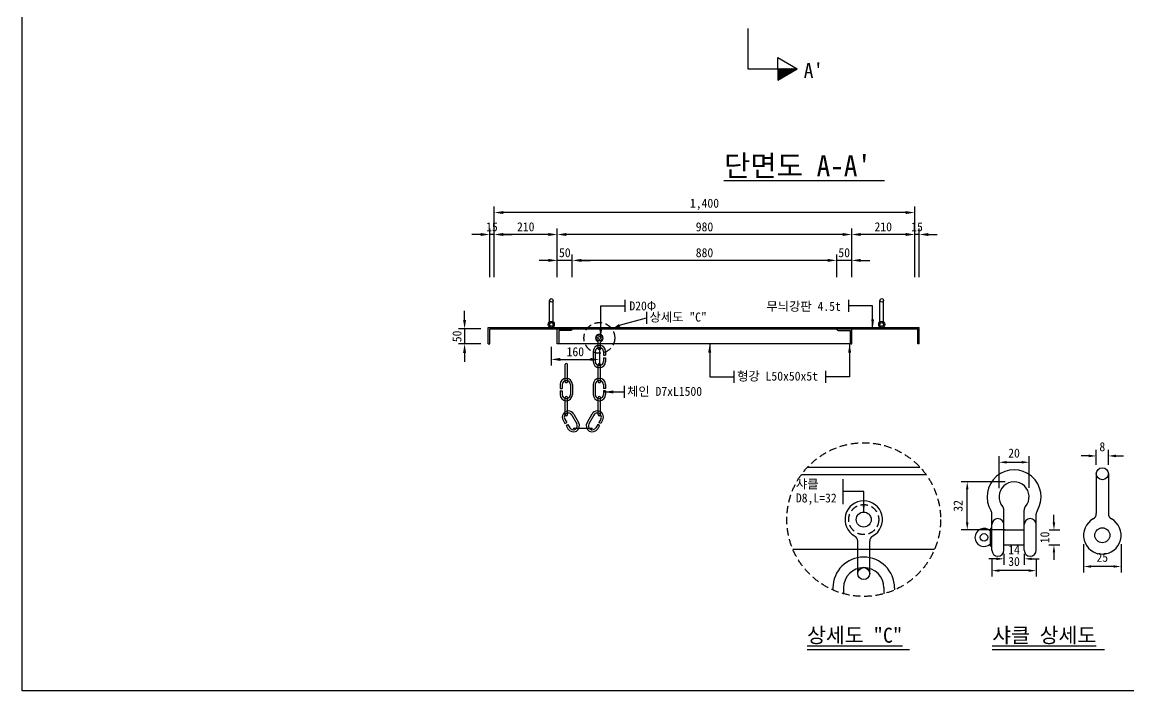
# Model space of a CAD drawing. Header units: millimetres. Extents: x 0 to 7960, y 0 to 5160.
# Drawn here: x 0 to 3684, y 0 to 2226 of the extents above; entities that cross this region are included whole.
import ezdxf

# ---------------------------------------------------------------- set-up
doc = ezdxf.new("R2010")
doc.units = ezdxf.units.MM
doc.header["$LTSCALE"] = 100
doc.linetypes.add('HIDDEN', pattern=[0.375, 0.25, -0.125])
for name, color, linetype in [('ED-DIMS', 1, 'Continuous'), ('ED-LEAL', 1, 'Continuous'), ('ED-LEAT', 3, 'Continuous'), ('ED-NEWC', 4, 'Continuous'), ('ED-STEL', 4, 'Continuous'), ('ED-TEX1', 6, 'Continuous'), ('TI-LEAL', 1, 'Continuous'), ('TN-TEXT', 3, 'Continuous'), ('TT-TEXT', 3, 'Continuous')]:
    doc.layers.add(name, color=color, linetype=linetype)
doc.layers.add('EX-PAPR', color=2, linetype='Continuous', plot=False)
doc.styles.get("Standard").update_dxf_attribs({"font": 'GulimChe.ttf'})
doc.styles.add('굴림', font='GulimChe.ttf')
doc.styles.add('굴림체', font='GulimChe.ttf')
doc.dimstyles.new('dim_st', dxfattribs={"dimtxt": 2.5, "dimasz": 2.5, "dimexe": 2, "dimexo": 3, "dimgap": 1, "dimtad": 1, "dimdec": 0, "dimrnd": 1, "dimzin": 0, "dimdsep": 46, "dimlunit": 6, "dimtxsty": '굴림체', "dimcen": -1, "dimclrd": 1, "dimclre": 1, "dimclrt": 3, "dimadec": 0, "dimazin": 0, "dimtfac": 1, "dimtdec": 0, "dimtix": 1, "dimtofl": 0, "dimtmove": 2, "dimatfit": 3, "dimfxl": 0, "dimtolj": 1, "dimtzin": 0, "dimarcsym": 0})
doc.dimstyles.new('ISO-25', dxfattribs={"dimtxt": 2.5, "dimasz": 2.5, "dimexe": 1.25, "dimexo": 0.625, "dimtad": 1, "dimtxsty": 'Standard', "dimcen": 2.5, "dimadec": 0, "dimazin": 0, "dimtfac": 1, "dimtmove": 0, "dimatfit": 3, "dimfxl": 0, "dimarcsym": 0})
doc.dimstyles.new('사본 dim_st', dxfattribs={"dimscale": 10, "dimtxt": 3, "dimasz": 2.5, "dimexe": 2, "dimexo": 3, "dimgap": 1.5, "dimtad": 1, "dimdec": 0, "dimlfac": 0.2, "dimrnd": 0.01, "dimzin": 0, "dimdsep": 46, "dimlunit": 6, "dimtxsty": '굴림체', "dimcen": -2, "dimclrd": 1, "dimclre": 1, "dimclrt": 3, "dimadec": 0, "dimazin": 0, "dimtfac": 1, "dimtdec": 0, "dimtix": 1, "dimtofl": 0, "dimtmove": 2, "dimatfit": 3, "dimfxl": 0, "dimtolj": 1, "dimtzin": 0, "dimarcsym": 0})

# ---------------------------------------------------------------- blocks, each defined once
blk = doc.blocks.new('*X0')
at = {"color": 0}
for p, q in [((675.67, 391.94), (675.7, 391.97)), ((675.67, 391.76), (675.81, 391.91)), ((675.67, 391.59), (675.92, 391.84)), ((675.67, 391.41), (676.04, 391.78)), ((675.67, 391.23), (676.15, 391.71)), ((675.67, 391.06), (676.26, 391.65)), ((675.67, 390.88), (676.37, 391.58)), ((675.67, 390.7), (676.48, 391.52)), ((675.67, 390.53), (676.6, 391.46)), ((675.67, 390.35), (676.71, 391.39)), ((675.67, 390.17), (676.82, 391.33)), ((675.8, 390.13), (676.93, 391.26)), ((675.97, 390.13), (677.04, 391.2)), ((676.15, 390.13), (677.16, 391.13)), ((676.33, 390.13), (677.27, 391.07)), ((676.5, 390.13), (677.38, 391)), ((676.68, 390.13), (677.49, 390.94)), ((676.86, 390.13), (677.6, 390.87)), ((677.03, 390.13), (677.72, 390.81)), ((677.21, 390.13), (677.83, 390.74)), ((677.39, 390.13), (677.94, 390.68)), ((677.56, 390.13), (678.05, 390.61)), ((677.74, 390.13), (678.17, 390.55)), ((677.92, 390.13), (678.28, 390.48)), ((678.1, 390.13), (678.39, 390.42)), ((678.27, 390.13), (678.5, 390.36)), ((678.45, 390.13), (678.61, 390.29)), ((678.63, 390.13), (678.73, 390.23)), ((678.8, 390.13), (678.84, 390.16))]:
    blk.add_line(p, q, dxfattribs=at)
blk = doc.blocks.new('*D1')
at = {"layer": 'Defpoints', "color": 0}
for p in [(2971.4, 1519.4), (2971.4, 1347.3), (2986.4, 1347.3)]:
    blk.add_point(p, dxfattribs=at)
at = {"layer": 'ED-DIMS', "color": 1, "lineweight": -2}
for p, q in [((2941.4, 1519.4), (2911.4, 1519.4)), ((2971.4, 1377.3), (2971.4, 1539.4)), ((2986.4, 1519.4), (2971.4, 1519.4)), ((2986.4, 1377.3), (2986.4, 1539.4)), ((3016.4, 1519.4), (3046.4, 1519.4))]:
    blk.add_line(p, q, dxfattribs=at)
at = {"layer": 'ED-DIMS', "color": 1}
for points in [[(2941.4, 1524.4), (2941.4, 1514.4), (2971.4, 1519.4)], [(3016.4, 1524.4), (3016.4, 1514.4), (2986.4, 1519.4)]]:
    blk.add_solid(points, dxfattribs=at)
at = {"layer": 'ED-DIMS', "color": 3, "insert": (2978.9, 1544.8), "char_height": 30, "attachment_point": 5, "style": '굴림체'}
blk.add_mtext('\\A1;15', dxfattribs=at)
blk = doc.blocks.new('*D2')
at = {"layer": 'Defpoints', "color": 0}
for p in [(2761.4, 1519.4), (2761.4, 1347.3), (2971.4, 1347.3)]:
    blk.add_point(p, dxfattribs=at)
at = {"layer": 'ED-DIMS', "color": 1, "lineweight": -2}
for p, q in [((2761.4, 1377.3), (2761.4, 1539.4)), ((2941.4, 1519.4), (2791.4, 1519.4)), ((2971.4, 1377.3), (2971.4, 1539.4))]:
    blk.add_line(p, q, dxfattribs=at)
at = {"layer": 'ED-DIMS', "color": 1}
for points in [[(2791.4, 1524.4), (2791.4, 1514.4), (2761.4, 1519.4)], [(2941.4, 1524.4), (2941.4, 1514.4), (2971.4, 1519.4)]]:
    blk.add_solid(points, dxfattribs=at)
at = {"layer": 'ED-DIMS', "color": 3, "insert": (2866.4, 1544.8), "char_height": 30, "attachment_point": 5, "style": '굴림체'}
blk.add_mtext('\\A1;210', dxfattribs=at)
blk = doc.blocks.new('*D3')
at = {"layer": 'Defpoints', "color": 0}
for p in [(1781.4, 1519.4), (1781.4, 1347.3), (2761.4, 1347.3)]:
    blk.add_point(p, dxfattribs=at)
at = {"layer": 'ED-DIMS', "color": 1, "lineweight": -2}
for p, q in [((1781.4, 1377.3), (1781.4, 1539.4)), ((2731.4, 1519.4), (1811.4, 1519.4)), ((2761.4, 1377.3), (2761.4, 1539.4))]:
    blk.add_line(p, q, dxfattribs=at)
at = {"layer": 'ED-DIMS', "color": 1}
for points in [[(1811.4, 1524.4), (1811.4, 1514.4), (1781.4, 1519.4)], [(2731.4, 1524.4), (2731.4, 1514.4), (2761.4, 1519.4)]]:
    blk.add_solid(points, dxfattribs=at)
at = {"layer": 'ED-DIMS', "color": 3, "insert": (2271.4, 1544.7), "char_height": 30, "attachment_point": 5, "style": '굴림체'}
blk.add_mtext('\\A1;980', dxfattribs=at)
blk = doc.blocks.new('*D4')
at = {"layer": 'Defpoints', "color": 0}
for p in [(1571.4, 1519.4), (1571.4, 1347.3), (1781.4, 1347.3)]:
    blk.add_point(p, dxfattribs=at)
at = {"layer": 'ED-DIMS', "color": 1, "lineweight": -2}
for p, q in [((1571.4, 1377.3), (1571.4, 1539.4)), ((1751.4, 1519.4), (1601.4, 1519.4)), ((1781.4, 1377.3), (1781.4, 1539.4))]:
    blk.add_line(p, q, dxfattribs=at)
at = {"layer": 'ED-DIMS', "color": 1}
for points in [[(1601.4, 1524.4), (1601.4, 1514.4), (1571.4, 1519.4)], [(1751.4, 1524.4), (1751.4, 1514.4), (1781.4, 1519.4)]]:
    blk.add_solid(points, dxfattribs=at)
at = {"layer": 'ED-DIMS', "color": 3, "insert": (1676.4, 1544.8), "char_height": 30, "attachment_point": 5, "style": '굴림체'}
blk.add_mtext('\\A1;210', dxfattribs=at)
blk = doc.blocks.new('*D5')
at = {"layer": 'Defpoints', "color": 0}
for p in [(1556.4, 1519.4), (1556.4, 1347.3), (1571.4, 1347.3)]:
    blk.add_point(p, dxfattribs=at)
at = {"layer": 'ED-DIMS', "color": 1, "lineweight": -2}
for p, q in [((1526.4, 1519.4), (1496.4, 1519.4)), ((1556.4, 1377.3), (1556.4, 1539.4)), ((1571.4, 1519.4), (1556.4, 1519.4)), ((1571.4, 1377.3), (1571.4, 1539.4)), ((1601.4, 1519.4), (1631.4, 1519.4))]:
    blk.add_line(p, q, dxfattribs=at)
at = {"layer": 'ED-DIMS', "color": 1}
for points in [[(1526.4, 1524.4), (1526.4, 1514.4), (1556.4, 1519.4)], [(1601.4, 1524.4), (1601.4, 1514.4), (1571.4, 1519.4)]]:
    blk.add_solid(points, dxfattribs=at)
at = {"layer": 'ED-DIMS', "color": 3, "insert": (1563.9, 1544.8), "char_height": 30, "attachment_point": 5, "style": '굴림체'}
blk.add_mtext('\\A1;15', dxfattribs=at)
blk = doc.blocks.new('*D6')
at = {"layer": 'Defpoints', "color": 0}
for p in [(1571.4, 1592.4), (1571.4, 1347.3), (2971.4, 1347.3)]:
    blk.add_point(p, dxfattribs=at)
at = {"layer": 'ED-DIMS', "color": 1, "lineweight": -2}
for p, q in [((1571.4, 1377.3), (1571.4, 1612.4)), ((2941.4, 1592.4), (1601.4, 1592.4)), ((2971.4, 1377.3), (2971.4, 1612.4))]:
    blk.add_line(p, q, dxfattribs=at)
at = {"layer": 'ED-DIMS', "color": 1}
for points in [[(1601.4, 1597.4), (1601.4, 1587.4), (1571.4, 1592.4)], [(2941.4, 1597.4), (2941.4, 1587.4), (2971.4, 1592.4)]]:
    blk.add_solid(points, dxfattribs=at)
at = {"layer": 'ED-DIMS', "color": 3, "insert": (2271.4, 1619.7), "char_height": 30, "attachment_point": 5, "style": '굴림체'}
blk.add_mtext('\\A1;1,400', dxfattribs=at)
blk = doc.blocks.new('*D7')
at = {"layer": 'Defpoints', "color": 0}
for p in [(2711.4, 1433.2), (2711.4, 1347.3), (2761.4, 1347.3)]:
    blk.add_point(p, dxfattribs=at)
at = {"layer": 'ED-DIMS', "color": 1, "lineweight": -2}
for p, q in [((2711.4, 1377.3), (2711.4, 1453.2)), ((2761.4, 1377.3), (2761.4, 1453.2)), ((2681.4, 1433.2), (2651.4, 1433.2)), ((2761.4, 1433.2), (2711.4, 1433.2)), ((2791.4, 1433.2), (2821.4, 1433.2))]:
    blk.add_line(p, q, dxfattribs=at)
at = {"layer": 'ED-DIMS', "color": 1}
for points in [[(2681.4, 1438.2), (2681.4, 1428.2), (2711.4, 1433.2)], [(2791.4, 1438.2), (2791.4, 1428.2), (2761.4, 1433.2)]]:
    blk.add_solid(points, dxfattribs=at)
at = {"layer": 'ED-DIMS', "color": 3, "insert": (2736.4, 1458.6), "char_height": 30, "attachment_point": 5, "style": '굴림체'}
blk.add_mtext('\\A1;50', dxfattribs=at)
blk = doc.blocks.new('*D8')
at = {"layer": 'Defpoints', "color": 0}
for p in [(1831.4, 1433.2), (1831.4, 1347.3), (2711.4, 1347.3)]:
    blk.add_point(p, dxfattribs=at)
at = {"layer": 'ED-DIMS', "color": 1, "lineweight": -2}
for p, q in [((1831.4, 1377.3), (1831.4, 1453.2)), ((2711.4, 1377.3), (2711.4, 1453.2)), ((2681.4, 1433.2), (1861.4, 1433.2))]:
    blk.add_line(p, q, dxfattribs=at)
at = {"layer": 'ED-DIMS', "color": 1}
for points in [[(1861.4, 1438.2), (1861.4, 1428.2), (1831.4, 1433.2)], [(2681.4, 1438.2), (2681.4, 1428.2), (2711.4, 1433.2)]]:
    blk.add_solid(points, dxfattribs=at)
at = {"layer": 'ED-DIMS', "color": 3, "insert": (2271.4, 1458.6), "char_height": 30, "attachment_point": 5, "style": '굴림체'}
blk.add_mtext('\\A1;880', dxfattribs=at)
blk = doc.blocks.new('*D9')
at = {"layer": 'Defpoints', "color": 0}
for p in [(1781.4, 1433.2), (1781.4, 1347.3), (1831.4, 1347.3)]:
    blk.add_point(p, dxfattribs=at)
at = {"layer": 'ED-DIMS', "color": 1, "lineweight": -2}
for p, q in [((1781.4, 1377.3), (1781.4, 1453.2)), ((1831.4, 1377.3), (1831.4, 1453.2)), ((1751.4, 1433.2), (1721.4, 1433.2)), ((1831.4, 1433.2), (1781.4, 1433.2)), ((1861.4, 1433.2), (1891.4, 1433.2))]:
    blk.add_line(p, q, dxfattribs=at)
at = {"layer": 'ED-DIMS', "color": 1}
for points in [[(1751.4, 1438.2), (1751.4, 1428.2), (1781.4, 1433.2)], [(1861.4, 1438.2), (1861.4, 1428.2), (1831.4, 1433.2)]]:
    blk.add_solid(points, dxfattribs=at)
at = {"layer": 'ED-DIMS', "color": 3, "insert": (1806.4, 1458.6), "char_height": 30, "attachment_point": 5, "style": '굴림체'}
blk.add_mtext('\\A1;50', dxfattribs=at)
blk = doc.blocks.new('*D10')
at = {"layer": 'Defpoints', "color": 0}
for p in [(1556.4, 1205.1), (1472.8, 1155.1), (1556.4, 1155.1)]:
    blk.add_point(p, dxfattribs=at)
at = {"layer": 'ED-DIMS', "color": 1, "lineweight": -2}
for p, q in [((1472.8, 1235.1), (1472.8, 1265.1)), ((1526.4, 1205.1), (1452.8, 1205.1)), ((1472.8, 1205.1), (1472.8, 1155.1)), ((1526.4, 1155.1), (1452.8, 1155.1)), ((1472.8, 1125.1), (1472.8, 1095.1))]:
    blk.add_line(p, q, dxfattribs=at)
at = {"layer": 'ED-DIMS', "color": 1}
for points in [[(1467.8, 1235.1), (1477.8, 1235.1), (1472.8, 1205.1)], [(1467.8, 1125.1), (1477.8, 1125.1), (1472.8, 1155.1)]]:
    blk.add_solid(points, dxfattribs=at)
at = {"layer": 'ED-DIMS', "color": 3, "insert": (1447.5, 1180.1), "char_height": 30, "attachment_point": 5, "rotation": 90, "style": '굴림체'}
blk.add_mtext('\\A1;50', dxfattribs=at)
blk = doc.blocks.new('*D11')
at = {"layer": 'Defpoints', "color": 0}
for p in [(1761.4, 1175.1), (1921.4, 1175.1), (1921.4, 1103.5)]:
    blk.add_point(p, dxfattribs=at)
at = {"layer": 'ED-DIMS', "color": 1, "lineweight": -2}
for p, q in [((1761.4, 1145.1), (1761.4, 1083.5)), ((1921.4, 1145.1), (1921.4, 1083.5)), ((1791.4, 1103.5), (1891.4, 1103.5))]:
    blk.add_line(p, q, dxfattribs=at)
at = {"layer": 'ED-DIMS', "color": 1}
for points in [[(1791.4, 1108.5), (1791.4, 1098.5), (1761.4, 1103.5)], [(1891.4, 1108.5), (1891.4, 1098.5), (1921.4, 1103.5)]]:
    blk.add_solid(points, dxfattribs=at)
at = {"layer": 'ED-DIMS', "color": 3, "insert": (1841.4, 1128.9), "char_height": 30, "attachment_point": 5, "style": '굴림체'}
blk.add_mtext('\\A1;160', dxfattribs=at)
blk = doc.blocks.new('*D108')
at = {"layer": 'Defpoints', "color": 0}
for p in [(3351.8, 761.1), (3251.8, 645), (3351.8, 645.9)]:
    blk.add_point(p, dxfattribs=at)
at = {"layer": 'ED-DIMS', "color": 1, "lineweight": -2}
for p, q in [((3251.8, 675), (3251.8, 781.1)), ((3351.8, 675.9), (3351.8, 781.1)), ((3276.8, 761.1), (3326.8, 761.1))]:
    blk.add_line(p, q, dxfattribs=at)
at = {"layer": 'ED-DIMS', "color": 1}
for points in [[(3276.8, 765.3), (3276.8, 756.9), (3251.8, 761.1)], [(3326.8, 765.3), (3326.8, 756.9), (3351.8, 761.1)]]:
    blk.add_solid(points, dxfattribs=at)
at = {"layer": 'ED-DIMS', "color": 3, "insert": (3301.8, 791.4), "char_height": 30, "attachment_point": 5, "style": '굴림체'}
blk.add_mtext('\\A1;20', dxfattribs=at)
blk = doc.blocks.new('*D109')
at = {"layer": 'Defpoints', "color": 0}
for p in [(3351.8, 761.1), (3251.8, 645), (3351.8, 645.9)]:
    blk.add_point(p, dxfattribs=at)
at = {"layer": 'ED-DIMS', "color": 1, "lineweight": -2}
for p, q in [((3251.8, 675), (3251.8, 781.1)), ((3351.8, 675.9), (3351.8, 781.1)), ((3276.8, 761.1), (3326.8, 761.1))]:
    blk.add_line(p, q, dxfattribs=at)
at = {"layer": 'ED-DIMS', "color": 1}
for points in [[(3276.8, 765.3), (3276.8, 756.9), (3251.8, 761.1)], [(3326.8, 765.3), (3326.8, 756.9), (3351.8, 761.1)]]:
    blk.add_solid(points, dxfattribs=at)
at = {"layer": 'ED-DIMS', "color": 3, "insert": (3301.8, 791.4), "char_height": 30, "attachment_point": 5, "style": '굴림체'}
blk.add_mtext('\\A1;20', dxfattribs=at)
blk = doc.blocks.new('*D110')
at = {"layer": 'Defpoints', "color": 0}
for p in [(3146, 695.9), (3301.8, 695.9), (3302.7, 535.9)]:
    blk.add_point(p, dxfattribs=at)
at = {"layer": 'ED-DIMS', "color": 1, "lineweight": -2}
for p, q in [((3271.8, 695.9), (3126, 695.9)), ((3146, 560.9), (3146, 670.9)), ((3272.7, 535.9), (3126, 535.9))]:
    blk.add_line(p, q, dxfattribs=at)
at = {"layer": 'ED-DIMS', "color": 1}
for points in [[(3141.8, 670.9), (3150.1, 670.9), (3146, 695.9)], [(3141.8, 560.9), (3150.1, 560.9), (3146, 535.9)]]:
    blk.add_solid(points, dxfattribs=at)
at = {"layer": 'ED-DIMS', "color": 3, "insert": (3115.6, 615.9), "char_height": 30, "attachment_point": 5, "rotation": 90, "style": '굴림체'}
blk.add_mtext('\\A1;32', dxfattribs=at)
blk = doc.blocks.new('*D111')
at = {"layer": 'Defpoints', "color": 0}
for p in [(3388.3, 535.9), (3387.3, 485.9), (3434.6, 485.9)]:
    blk.add_point(p, dxfattribs=at)
at = {"layer": 'ED-DIMS', "color": 1, "lineweight": -2}
for p, q in [((3434.6, 560.9), (3434.6, 585.9)), ((3418.3, 535.9), (3454.6, 535.9)), ((3417.3, 485.9), (3454.6, 485.9)), ((3434.6, 460.9), (3434.6, 435.9))]:
    blk.add_line(p, q, dxfattribs=at)
at = {"layer": 'ED-DIMS', "color": 1}
for points in [[(3430.4, 560.9), (3438.8, 560.9), (3434.6, 535.9)], [(3430.4, 460.9), (3438.8, 460.9), (3434.6, 485.9)]]:
    blk.add_solid(points, dxfattribs=at)
at = {"layer": 'ED-DIMS', "color": 3, "insert": (3404.2, 510.9), "char_height": 30, "attachment_point": 5, "rotation": 90, "style": '굴림체'}
blk.add_mtext('\\A1;10', dxfattribs=at)
blk = doc.blocks.new('*D112')
at = {"layer": 'Defpoints', "color": 0}
for p in [(3268.1, 485.9), (3335.6, 485.9), (3268.1, 439.6)]:
    blk.add_point(p, dxfattribs=at)
at = {"layer": 'ED-DIMS', "color": 1, "lineweight": -2}
for p, q in [((3268.1, 455.9), (3268.1, 419.6)), ((3335.6, 455.9), (3335.6, 419.6)), ((3243.1, 439.6), (3218.1, 439.6)), ((3360.6, 439.6), (3385.6, 439.6))]:
    blk.add_line(p, q, dxfattribs=at)
at = {"layer": 'ED-DIMS', "color": 1}
for points in [[(3243.1, 443.7), (3243.1, 435.4), (3268.1, 439.6)], [(3360.6, 443.7), (3360.6, 435.4), (3335.6, 439.6)]]:
    blk.add_solid(points, dxfattribs=at)
at = {"layer": 'ED-DIMS', "color": 3, "insert": (3301.8, 470), "char_height": 30, "attachment_point": 5, "style": '굴림체'}
blk.add_mtext('\\A1;14', dxfattribs=at)
blk = doc.blocks.new('*D113')
at = {"layer": 'Defpoints', "color": 0}
for p in [(3228.1, 468.4), (3375.6, 468.4), (3228.1, 400.3)]:
    blk.add_point(p, dxfattribs=at)
at = {"layer": 'ED-DIMS', "color": 1, "lineweight": -2}
for p, q in [((3228.1, 438.4), (3228.1, 380.3)), ((3375.6, 438.4), (3375.6, 380.3)), ((3350.6, 400.3), (3253.1, 400.3))]:
    blk.add_line(p, q, dxfattribs=at)
at = {"layer": 'ED-DIMS', "color": 1}
for points in [[(3253.1, 404.5), (3253.1, 396.1), (3228.1, 400.3)], [(3350.6, 404.5), (3350.6, 396.1), (3375.6, 400.3)]]:
    blk.add_solid(points, dxfattribs=at)
at = {"layer": 'ED-DIMS', "color": 3, "insert": (3301.8, 430.6), "char_height": 30, "attachment_point": 5, "style": '굴림체'}
blk.add_mtext('\\A1;30', dxfattribs=at)
blk = doc.blocks.new('*D114')
at = {"layer": 'Defpoints', "color": 0}
for p in [(3533.2, 517.9), (3658.2, 517.9), (3533.2, 414.1)]:
    blk.add_point(p, dxfattribs=at)
at = {"layer": 'ED-DIMS', "color": 1, "lineweight": -2}
for p, q in [((3533.2, 487.9), (3533.2, 394.1)), ((3658.2, 487.9), (3658.2, 394.1)), ((3633.2, 414.1), (3558.2, 414.1))]:
    blk.add_line(p, q, dxfattribs=at)
at = {"layer": 'ED-DIMS', "color": 1}
for points in [[(3558.2, 418.2), (3558.2, 409.9), (3533.2, 414.1)], [(3633.2, 418.2), (3633.2, 409.9), (3658.2, 414.1)]]:
    blk.add_solid(points, dxfattribs=at)
at = {"layer": 'ED-DIMS', "color": 3, "insert": (3595.7, 444.4), "char_height": 30, "attachment_point": 5, "style": '굴림체'}
blk.add_mtext('\\A1;25', dxfattribs=at)
blk = doc.blocks.new('*D115')
at = {"layer": 'Defpoints', "color": 0}
for p in [(3615.7, 782.2), (3575.7, 722.9), (3615.7, 722.9)]:
    blk.add_point(p, dxfattribs=at)
at = {"layer": 'ED-DIMS', "color": 1, "lineweight": -2}
for p, q in [((3550.7, 782.2), (3525.7, 782.2)), ((3575.7, 752.9), (3575.7, 802.2)), ((3615.7, 752.9), (3615.7, 802.2)), ((3640.7, 782.2), (3665.7, 782.2))]:
    blk.add_line(p, q, dxfattribs=at)
at = {"layer": 'ED-DIMS', "color": 1}
for points in [[(3550.7, 786.4), (3550.7, 778), (3575.7, 782.2)], [(3640.7, 786.4), (3640.7, 778), (3615.7, 782.2)]]:
    blk.add_solid(points, dxfattribs=at)
at = {"layer": 'ED-DIMS', "color": 3, "insert": (3595.7, 812.5), "char_height": 30, "attachment_point": 5, "style": '굴림체'}
blk.add_mtext('\\A1;8', dxfattribs=at)
blk = doc.blocks.new('*D116')
at = {"layer": 'Defpoints', "color": 0}
for p in [(3615.7, 782.2), (3575.7, 722.9), (3615.7, 722.9)]:
    blk.add_point(p, dxfattribs=at)
at = {"layer": 'ED-DIMS', "color": 1, "lineweight": -2}
for p, q in [((3550.7, 782.2), (3525.7, 782.2)), ((3575.7, 752.9), (3575.7, 802.2)), ((3615.7, 752.9), (3615.7, 802.2)), ((3640.7, 782.2), (3665.7, 782.2))]:
    blk.add_line(p, q, dxfattribs=at)
at = {"layer": 'ED-DIMS', "color": 1}
for points in [[(3550.7, 786.4), (3550.7, 778), (3575.7, 782.2)], [(3640.7, 786.4), (3640.7, 778), (3615.7, 782.2)]]:
    blk.add_solid(points, dxfattribs=at)
at = {"layer": 'ED-DIMS', "color": 3, "insert": (3595.7, 812.5), "char_height": 30, "attachment_point": 5, "style": '굴림체'}
blk.add_mtext('\\A1;8', dxfattribs=at)

msp = doc.modelspace()

# ---------------------------------------------------------------- linework, layer by layer
at = {"layer": 'ED-LEAL'}
for p, q in [((2416.1, 2205.4), (2416.1, 2071)), ((2416.1, 2071), (2515.7, 2071)), ((2515.7, 2071), (2580.3, 2071)), ((2006, 1301.7), (2006, 1261.7)), ((2751.1, 1301.7), (2751.1, 1261.7)), ((2368.8, 1065.8), (2368.8, 1025.8)), ((2674.5, 1065.8), (2674.5, 1025.8)), ((2004.3, 1015.1), (2004.3, 975.1)), ((2004.3, 1015.1), (2004.3, 975.1)), ((2004.3, 1015.1), (2004.3, 975.1)), ((2731.8, 705.1), (2731.8, 622.1))]:
    msp.add_line(p, q, dxfattribs=at)
for points in [[(2515.7, 2108.4), (2580.3, 2071)], [(2515.7, 2071), (2515.7, 2108.4)], [(2515.7, 2071), (2515.7, 2033.7)], [(2515.7, 2033.7), (2580.3, 2071)]]:
    msp.add_lwpolyline(points, dxfattribs=at)
at = {"layer": 'ED-LEAL', "linetype": 'HIDDEN'}
for centre, radius in [((1921.4, 1175.1), 51.2), ((2801.4, 570.3), 255.8)]:
    msp.add_circle(centre, radius, dxfattribs=at)
at = {"layer": 'ED-NEWC'}
for p, q in [((1755.4, 1220), (1755.4, 1300)), ((1767.4, 1220), (1767.4, 1300)), ((2855.4, 1220), (2855.4, 1300)), ((2867.4, 1220), (2867.4, 1300)), ((1551.4, 1210.1), (2986.4, 1210.1)), ((1551.4, 1155.1), (1551.4, 1210.1)), ((1556.4, 1205.1), (2981.4, 1205.1)), ((1556.4, 1155.1), (1556.4, 1205.1)), ((2981.4, 1155.1), (2981.4, 1205.1)), ((2986.4, 1155.1), (2986.4, 1210.1)), ((1551.4, 1155.1), (1556.4, 1155.1)), ((2761.4, 1155.1), (1781.4, 1155.1)), ((2986.4, 1155.1), (2981.4, 1155.1)), ((1900.9, 1129.6), (1900.9, 1096.6)), ((1907.9, 1129.6), (1907.9, 1096.6)), ((1934.9, 1129.6), (1934.9, 1117.1)), ((1934.9, 1117.1), (1941.9, 1117.1)), ((1934.9, 1109.1), (1934.9, 1096.6)), ((1934.9, 1109.1), (1941.9, 1109.1)), ((1941.9, 1129.6), (1941.9, 1117.1)), ((1941.9, 1109.1), (1941.9, 1096.6)), ((1807.9, 1029.6), (1807.9, 1086.6)), ((1814.9, 1029.6), (1814.9, 1086.6)), ((1917.9, 1029.6), (1917.9, 1086.6)), ((1924.9, 1029.6), (1924.9, 1086.6)), ((1790.9, 1019.6), (1790.9, 1007.1)), ((1790.9, 1007.1), (1797.9, 1007.1)), ((1790.9, 999.1), (1797.9, 999.1)), ((1790.9, 999.1), (1790.9, 986.6)), ((1797.9, 1019.6), (1797.9, 1007.1)), ((1797.9, 999.1), (1797.9, 986.6)), ((1824.9, 1019.6), (1824.9, 986.6)), ((1831.9, 1019.6), (1831.9, 986.6)), ((1900.9, 1019.6), (1900.9, 986.6)), ((1907.9, 1019.6), (1907.9, 986.6)), ((1934.9, 1019.6), (1934.9, 1007.1)), ((1941.9, 1007.1), (1934.9, 1007.1)), ((1934.9, 999.1), (1934.9, 986.6)), ((1941.9, 999.1), (1934.9, 999.1)), ((1941.9, 1019.6), (1941.9, 1007.1)), ((1941.9, 999.1), (1941.9, 986.6)), ((1807.9, 919.6), (1807.9, 976.6)), ((1814.9, 919.6), (1814.9, 976.6)), ((1917.9, 919.6), (1917.9, 976.6)), ((1924.9, 919.6), (1924.9, 976.6)), ((1835.9, 921.6), (1852.4, 893)), ((1896.9, 921.6), (1880.4, 893)), ((1800.4, 901.1), (1806.7, 890.3)), ((1806.5, 904.6), (1812.7, 893.8)), ((1806.7, 890.3), (1812.7, 893.8)), ((1810.7, 883.4), (1816.7, 886.9)), ((1816.7, 886.9), (1823, 876)), ((1829.9, 918.1), (1846.4, 889.5)), ((1903, 918.1), (1886.5, 889.5)), ((1916.1, 886.9), (1909.9, 876)), ((1922.2, 883.4), (1916.1, 886.9)), ((1926.4, 904.6), (1920.1, 893.8)), ((1926.2, 890.3), (1920.1, 893.8)), ((1932.4, 901.1), (1926.2, 890.3)), ((1810.7, 883.4), (1816.9, 872.5)), ((1837.9, 874.6), (1894.9, 874.6)), ((1922.2, 883.4), (1915.9, 872.5)), ((2614.8, 745.3), (2987.9, 745.3)), ((2594.2, 720.3), (3008.5, 720.3)), ((3036.8, 470.3), (2566, 470.3)), ((2698.9, 342.8), (2698.9, 335.9)), ((2733.9, 342.8), (2733.9, 323.6)), ((2868.9, 342.8), (2868.9, 323.6)), ((2903.9, 342.8), (2903.9, 335.9))]:
    msp.add_line(p, q, dxfattribs=at)
at = {"layer": 'ED-NEWC', "flags": 128}
for points in [[(1781.4, 1205.1), (1831.4, 1205.1), (1831.4, 1205.1, -0.414214), (1826.4, 1200.1), (1786.4, 1200.1), (1786.4, 1160.1, -0.414214), (1781.4, 1155.1), (1781.4, 1155.1), (1781.4, 1205.1)], [(2761.4, 1205.1), (2711.4, 1205.1), (2711.4, 1205.1, 0.414214), (2716.4, 1200.1), (2756.4, 1200.1), (2756.4, 1160.1, 0.414214), (2761.4, 1155.1), (2761.4, 1155.1), (2761.4, 1205.1)]]:
    msp.add_lwpolyline(points, format="xyb", dxfattribs=at)
at = {"layer": 'ED-NEWC'}
for centre, radius in [((1761.4, 1300), 6), ((2861.4, 1300), 6), ((1761.4, 1220), 10), ((1761.4, 1220), 6), ((2861.4, 1220), 10), ((2861.4, 1220), 6)]:
    msp.add_circle(centre, radius, dxfattribs=at)
at = {"layer": 'ED-NEWC', "linetype": 'HIDDEN', "ltscale": 0.1}
msp.add_circle((1921.4, 1175.1), 10, dxfattribs=at)
at = {"layer": 'ED-NEWC', "linetype": 'HIDDEN'}
msp.add_circle((2801.4, 570.3), 50, dxfattribs=at)
at = {"layer": 'ED-NEWC'}
for centre, radius, start, end in [((1921.4, 1129.6), 20.5, 0, 180), ((1921.4, 1129.6), 13.5, 0, 180), ((1811.4, 1086.6), 3.5, 0, 180), ((1921.4, 1096.6), 20.5, 180, 0), ((1921.4, 1096.6), 13.5, 180, 0), ((1921.4, 1086.6), 3.5, 0, 180), ((1811.4, 1019.6), 20.5, 0, 180), ((1811.4, 1019.6), 13.5, 0, 180), ((1921.4, 1019.6), 20.5, 0, 180), ((1921.4, 1019.6), 13.5, 0, 180), ((1811.4, 1029.6), 3.5, 180, 0), ((1921.4, 1029.6), 3.5, 180, 0), ((1811.4, 986.6), 20.5, 180, 0), ((1811.4, 986.6), 13.5, 180, 0), ((1811.4, 976.6), 3.5, 0, 180), ((1921.4, 986.6), 20.5, 180, 0), ((1921.4, 986.6), 13.5, 180, 0), ((1921.4, 976.6), 3.5, 0, 180), ((1818.2, 911.4), 20.5, 30, 210), ((1818.2, 911.4), 13.5, 30, 210), ((1914.7, 911.4), 20.5, 330, 150), ((1914.7, 911.4), 13.5, 330, 150), ((1811.4, 919.6), 3.5, 180, 0), ((1834.7, 882.8), 20.5, 210, 30), ((1834.7, 882.8), 13.5, 210, 30), ((1898.2, 882.8), 20.5, 150, 330), ((1898.2, 882.8), 13.5, 150, 330), ((1921.4, 919.6), 3.5, 180, 0), ((1837.9, 871.1), 3.5, 90, 270), ((1894.9, 871.1), 3.5, 270, 90), ((2801.4, 342.8), 102.5, 0, 180), ((2801.4, 342.8), 67.5, 0, 180)]:
    msp.add_arc(centre, radius, start, end, dxfattribs=at)
at = {"layer": 'ED-STEL'}
for p, q in [((1917.4, 1139.1), (1917.4, 1160.6)), ((1925.4, 1139.1), (1925.4, 1160.6)), ((3575.7, 722.9), (3575.7, 590)), ((3615.7, 722.9), (3615.7, 590)), ((3268.1, 468.4), (3268.1, 601.1)), ((3335.6, 468.4), (3335.6, 601.1)), ((3228.1, 468.4), (3228.1, 588.4)), ((3375.6, 468.4), (3375.6, 588.4)), ((3223.1, 483.4), (3223.1, 538.4)), ((3268.1, 535.9), (3335.6, 535.9)), ((2781.4, 390.3), (2781.4, 498.1)), ((2821.4, 390.3), (2821.4, 498.1)), ((3268.1, 485.9), (3335.6, 485.9))]:
    msp.add_line(p, q, dxfattribs=at)
for centre, radius in [((1921.4, 1175.1), 5), ((1921.4, 1139.1), 4), ((3595.7, 722.9), 20), ((2801.4, 570.3), 25), ((3201.8, 510.9), 12.5), ((3595.7, 517.9), 25), ((2801.4, 390.3), 20)]:
    msp.add_circle(centre, radius, dxfattribs=at)
for centre, radius, start, end in [((1921.4, 1175.1), 12.5, 299.0025, 240.9975), ((1913.4, 1160.6), 4, 0, 60.9975), ((1929.4, 1160.6), 4, 119.0025, 180), ((3301.8, 645.9), 90, 328.4597, 211.5403), ((3301.8, 645.9), 50, 320.1619, 219.8381), ((2801.4, 570.3), 62.5, 299.0025, 240.9975), ((3208.1, 588.4), 20, 0, 31.5403), ((3248.1, 601.1), 20, 0, 39.8381), ((3355.6, 601.1), 20, 140.1619, 180), ((3395.6, 588.4), 20, 148.4597, 180), ((3555.7, 590), 20, 299.0025, 0), ((3635.7, 590), 20, 180, 240.9975), ((3248.1, 553.4), 20, 90, 180), ((3248.1, 553.4), 20, 0, 90), ((3355.6, 553.4), 20, 90, 180), ((3355.6, 553.4), 20, 0, 90), ((3595.7, 517.9), 62.5, 119.0025, 60.9975), ((3201.8, 510.9), 30, 44.9005, 315.0995), ((3225.6, 538.4), 2.5, 90, 180), ((3225.6, 538.4), 2.5, 0, 90), ((2761.4, 498.1), 20, 0, 60.9975), ((2841.4, 498.1), 20, 119.0025, 180), ((3225.6, 483.4), 2.5, 180, 270), ((3225.6, 483.4), 2.5, 270, 0), ((3248.1, 468.4), 20, 180, 270), ((3248.1, 468.4), 20, 270, 0), ((3355.6, 468.4), 20, 180, 270), ((3355.6, 468.4), 20, 270, 0)]:
    msp.add_arc(centre, radius, start, end, dxfattribs=at)
at = {"layer": 'EX-PAPR'}
msp.add_lwpolyline([(0, 5160), (7960, 5160), (7960, 0), (0, 0)], close=True, dxfattribs=at)
at = {"layer": 'TI-LEAL'}
msp.add_line((2078.5, 1262.3), (2078.5, 1222.3), dxfattribs=at)
at = {"layer": 'TI-LEAL', "extrusion": (0, 0, -1)}
msp.add_line((1989, 1217.3), (2078.5, 1242.3), dxfattribs=at)
msp.add_solid([(-1991, 1212.6), (-1962.1, 1203.2), (-1986.4, 1221.5)], dxfattribs=at)
at = {"layer": 'TT-TEXT'}
for p, q in [((2953.5, 136.6), (2612.8, 136.6)), ((3602.5, 136.6), (3229.3, 136.6))]:
    msp.add_line(p, q, dxfattribs=at)

# ---------------------------------------------------------------- block references
at = {"layer": 'ED-LEAL', "xscale": -20, "yscale": 20, "zscale": 20, "rotation": 180}
msp.add_blockref('*X0', (-10997.6, 9874.5), dxfattribs=at)

# ---------------------------------------------------------------- texts
at = {"layer": 'ED-LEAT', "style": '굴림'}
for s, height, p in [("A'", 50, (2601.7, 2040.3)), ('D20Φ', 30, (2021.3, 1266.7)), ('무늬강판 4.5t', 30, (2477.6, 1265.3)), ('형강 L50x50x5t', 30, (2380.1, 1032.9)), ('체인 D7xL1500', 30, (2013.6, 982.2)), ('샤클', 30, (2575.7, 674.2)), ('D8,L=32', 30, (2575.7, 627.2))]:
    msp.add_text(s, height=height, dxfattribs=at).set_placement(p)
at = {"layer": 'ED-TEX1', "style": '굴림'}
msp.add_text("%%U단면도 A-A' ", height=70, dxfattribs=at).set_placement((2336, 1713.4))
at = {"layer": 'TN-TEXT'}
msp.add_text('상세도 "C"', height=30, dxfattribs=at).set_placement((2088.5, 1229.4))
at = {"layer": 'TT-TEXT'}
for s, p in [('%%U상세도 "C"', (2612.8, 160.3)), ('%%U샤클 상세도', (3229.3, 160.3))]:
    msp.add_text(s, height=50, dxfattribs=at).set_placement(p)

# ---------------------------------------------------------------- dimensions: what is measured, and where the dimension line sits
at = {"layer": 'ED-DIMS'}
for base, p1, p2, angle, picture, middle in [((1571.4, 1592.4), (2971.4, 1347.3), (1571.4, 1347.3), 180, '*D6', (2271.4, 1619.7)), ((1556.4, 1519.4), (1571.4, 1347.3), (1556.4, 1347.3), 180, '*D5', (1563.9, 1544.8)), ((1571.4, 1519.4), (1781.4, 1347.3), (1571.4, 1347.3), 180, '*D4', (1676.4, 1544.8)), ((1781.4, 1519.4), (2761.4, 1347.3), (1781.4, 1347.3), 180, '*D3', (2271.4, 1544.7)), ((2761.4, 1519.4), (2971.4, 1347.3), (2761.4, 1347.3), 180, '*D2', (2866.4, 1544.8)), ((2971.4, 1519.4), (2986.4, 1347.3), (2971.4, 1347.3), 180, '*D1', (2978.9, 1544.8)), ((1781.4, 1433.2), (1831.4, 1347.3), (1781.4, 1347.3), 180, '*D9', (1806.4, 1458.6)), ((1831.4, 1433.2), (2711.4, 1347.3), (1831.4, 1347.3), 180, '*D8', (2271.4, 1458.6)), ((2711.4, 1433.2), (2761.4, 1347.3), (2711.4, 1347.3), 180, '*D7', (2736.4, 1458.6)), ((1472.8, 1155.1), (1556.4, 1205.1), (1556.4, 1155.1), 90, '*D10', (1447.5, 1180.1)), ((1921.4, 1103.5), (1761.4, 1175.1), (1921.4, 1175.1), 180, '*D11', (1841.4, 1128.9))]:
    dim = msp.add_linear_dim(base=base, p1=p1, p2=p2, angle=angle, dimstyle='dim_st', override={"dimscale": 10, "dimtxt": 3, "dimasz": 3, "dimtofl": 1}, dxfattribs=at)
    dim.commit()
    dim.dimension.update_dxf_attribs({"geometry": picture, "text_midpoint": middle})
for base, p1, p2, picture, middle in [((3351.8, 761.1), (3251.8, 645), (3351.8, 645.9), '*D108', (3301.8, 791.4)), ((3351.8, 761.1), (3251.8, 645), (3351.8, 645.9), '*D109', (3301.8, 791.4)), ((3615.7, 782.2), (3575.7, 722.9), (3615.7, 722.9), '*D115', (3595.7, 812.5)), ((3615.7, 782.2), (3575.7, 722.9), (3615.7, 722.9), '*D116', (3595.7, 812.5))]:
    dim = msp.add_linear_dim(base=base, p1=p1, p2=p2, dimstyle='사본 dim_st', dxfattribs=at)
    dim.commit()
    dim.dimension.update_dxf_attribs({"geometry": picture, "text_midpoint": middle})
for base, p1, p2, angle, picture, middle in [((3146, 695.9), (3302.7, 535.9), (3301.8, 695.9), 90, '*D110', (3115.6, 615.9)), ((3434.6, 485.9), (3388.3, 535.9), (3387.3, 485.9), 270, '*D111', (3404.2, 510.9)), ((3533.2, 414.1), (3658.2, 517.9), (3533.2, 517.9), 180, '*D114', (3595.7, 444.4)), ((3268.0720565, 439.5751519), (3335.5720565, 485.9143598), (3268.0720565, 485.9143598), 180, '*D112', (3301.8220565, 469.9740881)), ((3228.0720565, 400.3051463), (3375.5720565, 468.4143598), (3228.0720565, 468.4143598), 180, '*D113', (3301.8220565, 430.644242))]:
    dim = msp.add_linear_dim(base=base, p1=p1, p2=p2, angle=angle, dimstyle='사본 dim_st', dxfattribs=at)
    dim.commit()
    dim.dimension.update_dxf_attribs({"geometry": picture, "text_midpoint": middle})

# ---------------------------------------------------------------- leaders
at = {"layer": 'ED-LEAL'}
for points, dimstyle, override in [([(1926, 1175.4), (1926, 1281.7), (2006, 1281.7)], 'ISO-25', {"dimscale": 10, "dimtxt": 3, "dimasz": 3, "dimexe": 2, "dimexo": 3, "dimgap": 1, "dimdec": 4, "dimlunit": 6, "dimtxsty": '굴림체', "dimcen": 1, "dimaunit": 1, "dimtdec": 4, "dimtix": 1, "dimtmove": 2, "dimtvp": 2}), ([(2831.1, 1206.7), (2831.1, 1281.7), (2751.1, 1281.7)], 'ISO-25', {"dimscale": 10, "dimtxt": 3, "dimasz": 3, "dimexe": 2, "dimexo": 3, "dimgap": 1, "dimdec": 4, "dimlunit": 6, "dimtxsty": '굴림체', "dimcen": 1, "dimaunit": 1, "dimtdec": 4, "dimtix": 1, "dimtmove": 2, "dimtvp": 2}), ([(2288.8, 1156.2), (2288.8, 1045.8), (2368.8, 1045.8)], 'ISO-25', {"dimscale": 10, "dimtxt": 3, "dimasz": 3, "dimexe": 2, "dimexo": 3, "dimgap": 1, "dimdec": 4, "dimlunit": 6, "dimtxsty": '굴림체', "dimcen": 1, "dimaunit": 1, "dimtdec": 4, "dimtix": 1, "dimtmove": 2, "dimtvp": 2}), ([(2754.5, 1156.2), (2754.5, 1045.8), (2674.5, 1045.8)], 'ISO-25', {"dimscale": 10, "dimtxt": 3, "dimasz": 3, "dimexe": 2, "dimexo": 3, "dimgap": 1, "dimdec": 4, "dimlunit": 6, "dimtxsty": '굴림체', "dimcen": 1, "dimaunit": 1, "dimtdec": 4, "dimtix": 1, "dimtmove": 2, "dimtvp": 2}), ([(1937.5, 995.1), (2004.3, 995.1)], 'ISO-25', {"dimscale": 10, "dimtxt": 3, "dimasz": 3, "dimexe": 2, "dimexo": 3, "dimgap": 1, "dimdec": 4, "dimlunit": 6, "dimtxsty": '굴림체', "dimcen": 1, "dimaunit": 1, "dimtdec": 4, "dimtix": 1, "dimtmove": 2, "dimtvp": 2}), ([(1937.5, 995.1), (2004.3, 995.1)], 'ISO-25', {"dimscale": 10, "dimtxt": 3, "dimasz": 3, "dimexe": 2, "dimexo": 3, "dimgap": 1, "dimdec": 4, "dimlunit": 6, "dimtxsty": '굴림체', "dimcen": 1, "dimaunit": 1, "dimtdec": 4, "dimtix": 1, "dimtmove": 2, "dimtvp": 2}), ([(1937.5, 995.1), (2004.3, 995.1)], 'ISO-25', {"dimscale": 10, "dimtxt": 3, "dimasz": 3, "dimexe": 2, "dimexo": 3, "dimgap": 1, "dimdec": 4, "dimlunit": 6, "dimtxsty": '굴림체', "dimcen": 1, "dimaunit": 1, "dimtdec": 4, "dimtix": 1, "dimtmove": 2, "dimtvp": 2}), ([(2801.4, 595.3), (2801.4, 663.6), (2731.8, 663.6)], 'dim_st', {"dimscale": 10, "dimtad": 0})]:
    msp.add_leader(points, dimstyle=dimstyle, override=override, dxfattribs=at)

doc.saveas('drawing.dxf')
